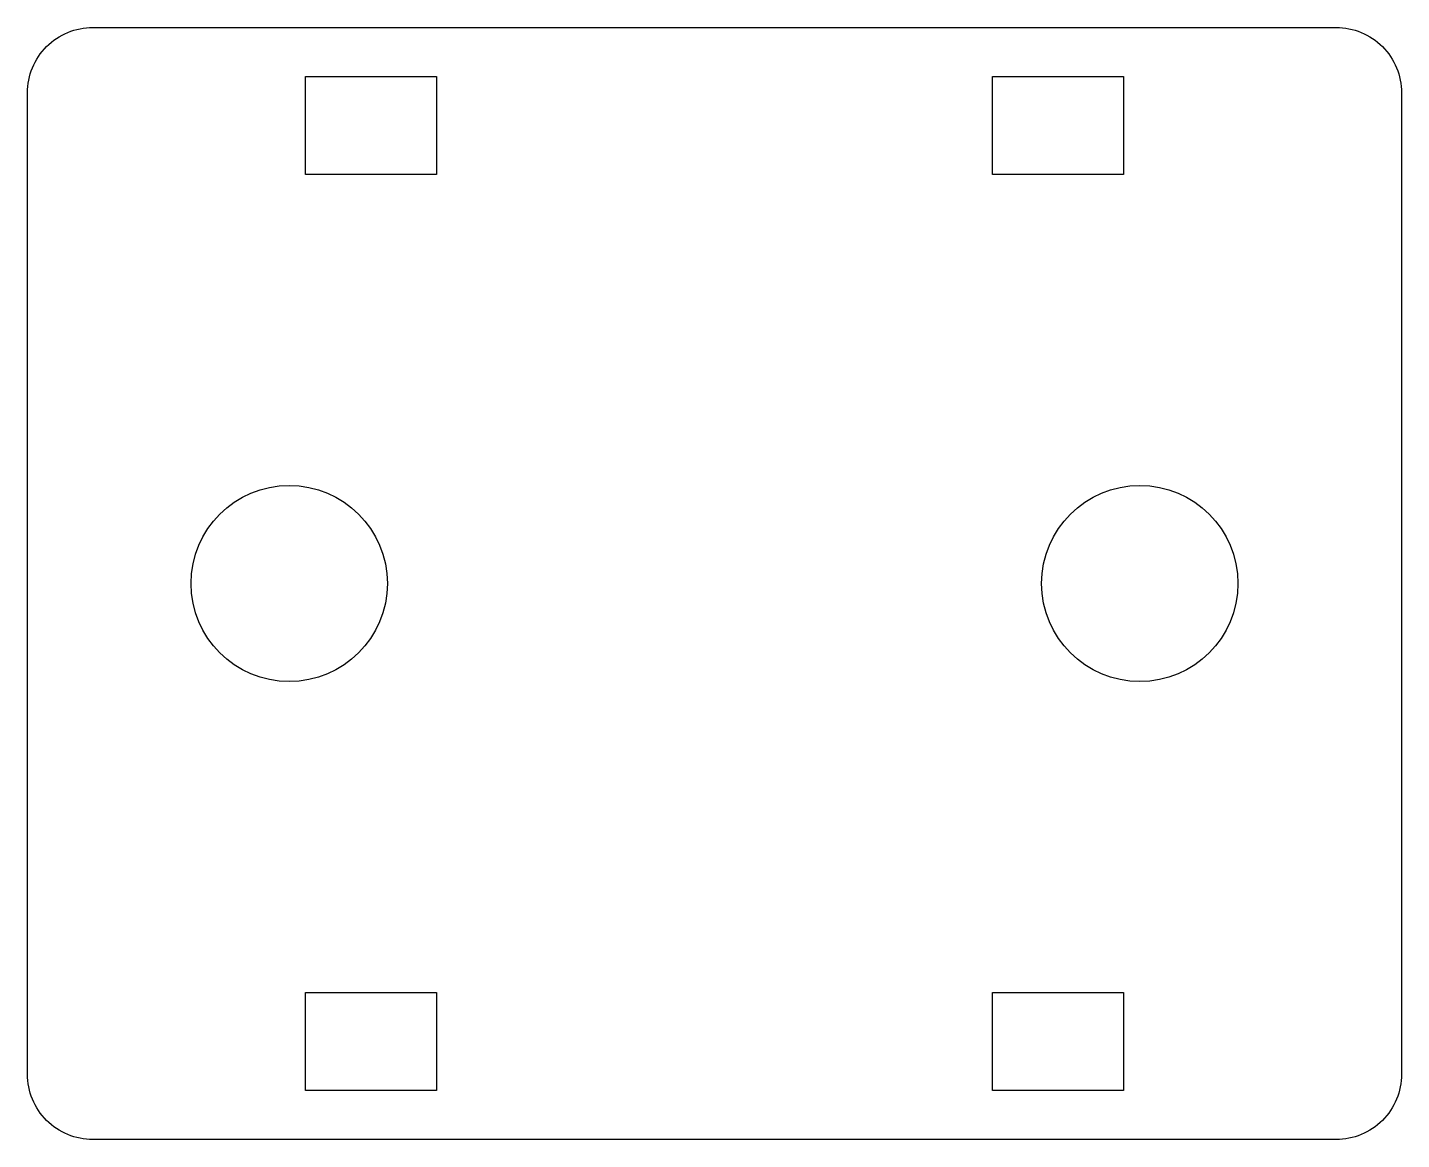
# Model space of a CAD drawing. Header units: millimetres. Extents: x -21 to 21, y -17 to 17.
import ezdxf

# ---------------------------------------------------------------- set-up
doc = ezdxf.new("R2010")
doc.units = ezdxf.units.MM
doc.layers.get('0').update_dxf_attribs({"true_color": 0xffffff})

msp = doc.modelspace()

# ---------------------------------------------------------------- linework, layer by layer
msp.add_lwpolyline([(19, -17), (-19, -17, -0.414214), (-21, -15), (-21, 15, -0.414214), (-19, 17), (19, 17, -0.414214), (21, 15), (21, -15, -0.414214)], format="xyb", close=True)
for points in [[(-12.5, 15.5), (-8.5, 15.5), (-8.5, 12.5), (-12.5, 12.5), (-12.5, 15.5)], [(8.5, 15.5), (12.5, 15.5), (12.5, 12.5), (8.5, 12.5), (8.5, 15.5)], [(-12.5, -12.5), (-8.5, -12.5), (-8.5, -15.5), (-12.5, -15.5), (-12.5, -12.5)], [(8.5, -12.5), (12.5, -12.5), (12.5, -15.5), (8.5, -15.5), (8.5, -12.5)]]:
    msp.add_lwpolyline(points)
for centre in [(-13, 0), (13, 0)]:
    msp.add_circle(centre, 3)

doc.saveas('drawing.dxf')
